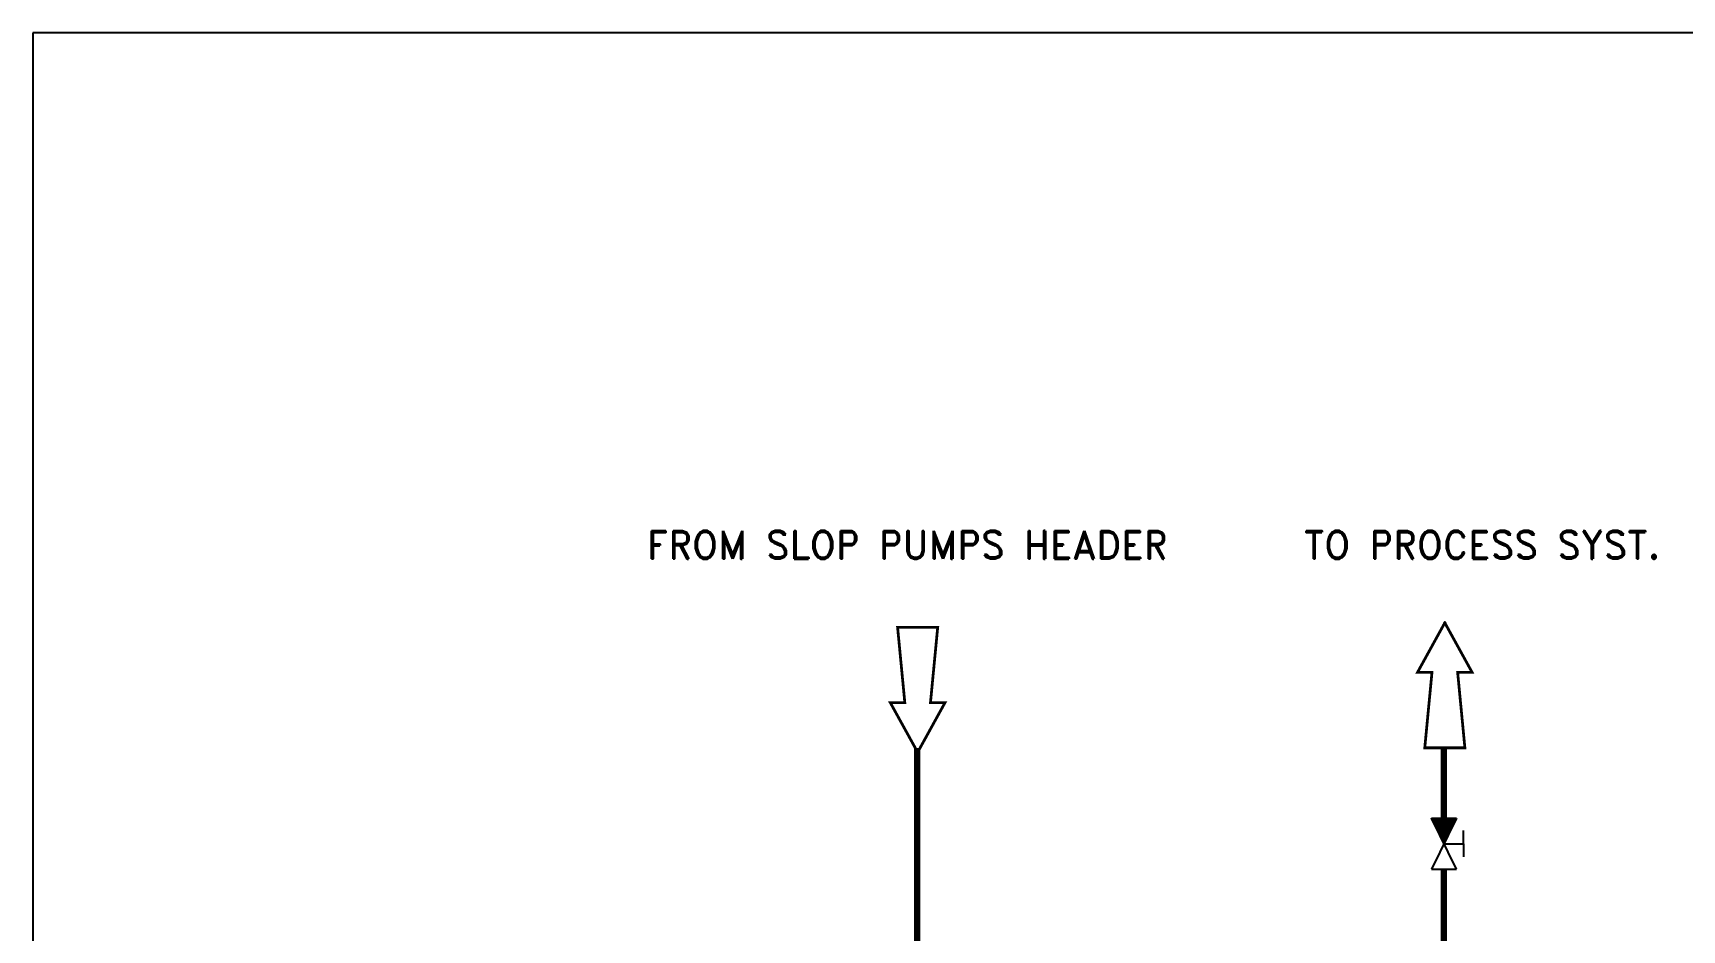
# Model space of a CAD drawing. Extents: x -22909.9 to -22897.8, y -4.7 to 4.1.
# Drawn here: x -22909.892 to -22905.865, y 1.867 to 4.057 of the extents above; entities that cross this region are included whole.
import ezdxf

# ---------------------------------------------------------------- set-up
doc = ezdxf.new("R2010")
doc.units = 0
doc.header["$LTSCALE"] = 0.5
doc.header["$MEASUREMENT"] = 0
doc.layers.get('0').update_dxf_attribs({"linetype": 'CONTINUOUS'})
doc.layers.add('COW', color=2, linetype='CONTINUOUS')
doc.layers.add('FORMATO', color=7, linetype='CONTINUOUS')
doc.styles.add('ROMAND', font='romand', dxfattribs={"height": 0.0339})

# ---------------------------------------------------------------- blocks, each defined once
blk = doc.blocks.new('*X28')
at = {"color": 0}
for p, q in [((-22906.3568, 2.1401), (-22906.3566, 2.1403)), ((-22906.3568, 2.1403), (-22906.3568, 2.1403)), ((-22906.3567, 2.14), (-22906.3564, 2.1403)), ((-22906.3566, 2.1398), (-22906.3561, 2.1403)), ((-22906.3566, 2.1399), (-22906.3562, 2.1403)), ((-22906.3565, 2.1395), (-22906.3557, 2.1403)), ((-22906.3565, 2.1397), (-22906.3559, 2.1403)), ((-22906.3564, 2.1394), (-22906.3555, 2.1403)), ((-22906.3563, 2.1392), (-22906.3552, 2.1403)), ((-22906.3563, 2.1393), (-22906.3553, 2.1403)), ((-22906.3562, 2.139), (-22906.3548, 2.1403)), ((-22906.3562, 2.1391), (-22906.355, 2.1403)), ((-22906.3561, 2.1387), (-22906.3545, 2.1403)), ((-22906.3561, 2.1388), (-22906.3546, 2.1403)), ((-22906.356, 2.1386), (-22906.3543, 2.1403)), ((-22906.3559, 2.1384), (-22906.3539, 2.1403)), ((-22906.3559, 2.1385), (-22906.3541, 2.1403)), ((-22906.3558, 2.1381), (-22906.3536, 2.1403)), ((-22906.3558, 2.1382), (-22906.3538, 2.1403)), ((-22906.3557, 2.1379), (-22906.3532, 2.1403)), ((-22906.3557, 2.138), (-22906.3534, 2.1403)), ((-22906.3556, 2.1378), (-22906.353, 2.1403)), ((-22906.3555, 2.1375), (-22906.3527, 2.1403)), ((-22906.3555, 2.1376), (-22906.3529, 2.1403)), ((-22906.3554, 2.1373), (-22906.3523, 2.1403)), ((-22906.3554, 2.1374), (-22906.3525, 2.1403)), ((-22906.3553, 2.137), (-22906.352, 2.1403)), ((-22906.3553, 2.1372), (-22906.3522, 2.1403)), ((-22906.3552, 2.1369), (-22906.3518, 2.1403)), ((-22906.3551, 2.1367), (-22906.3515, 2.1403)), ((-22906.3551, 2.1368), (-22906.3516, 2.1403)), ((-22906.355, 2.1364), (-22906.3511, 2.1403)), ((-22906.355, 2.1366), (-22906.3513, 2.1403)), ((-22906.3549, 2.1362), (-22906.3508, 2.1403)), ((-22906.3549, 2.1363), (-22906.3509, 2.1403)), ((-22906.3548, 2.1361), (-22906.3506, 2.1403)), ((-22906.3547, 2.1359), (-22906.3502, 2.1403)), ((-22906.3547, 2.136), (-22906.3504, 2.1403)), ((-22906.3546, 2.1356), (-22906.3499, 2.1403)), ((-22906.3546, 2.1357), (-22906.35, 2.1403)), ((-22906.3545, 2.1355), (-22906.3497, 2.1403)), ((-22906.3544, 2.1353), (-22906.3493, 2.1403)), ((-22906.3544, 2.1354), (-22906.3495, 2.1403)), ((-22906.3543, 2.135), (-22906.349, 2.1403)), ((-22906.3543, 2.1351), (-22906.3492, 2.1403)), ((-22906.3542, 2.1348), (-22906.3486, 2.1403)), ((-22906.3542, 2.1349), (-22906.3488, 2.1403)), ((-22906.3541, 2.1347), (-22906.3485, 2.1403)), ((-22906.354, 2.1344), (-22906.3481, 2.1403)), ((-22906.354, 2.1345), (-22906.3483, 2.1403)), ((-22906.3539, 2.1342), (-22906.3477, 2.1403)), ((-22906.3539, 2.1343), (-22906.3479, 2.1403)), ((-22906.3538, 2.1339), (-22906.3474, 2.1403)), ((-22906.3538, 2.1341), (-22906.3476, 2.1403)), ((-22906.3537, 2.1338), (-22906.3472, 2.1403)), ((-22906.3536, 2.1336), (-22906.3469, 2.1403)), ((-22906.3536, 2.1337), (-22906.347, 2.1403)), ((-22906.3535, 2.1333), (-22906.3465, 2.1403)), ((-22906.3535, 2.1335), (-22906.3467, 2.1403)), ((-22906.3534, 2.1331), (-22906.3462, 2.1403)), ((-22906.3534, 2.1332), (-22906.3463, 2.1403)), ((-22906.3533, 2.133), (-22906.346, 2.1403)), ((-22906.3532, 2.1328), (-22906.3456, 2.1403)), ((-22906.3532, 2.1329), (-22906.3458, 2.1403)), ((-22906.3531, 2.1325), (-22906.3453, 2.1403)), ((-22906.3531, 2.1326), (-22906.3454, 2.1403)), ((-22906.353, 2.1323), (-22906.3449, 2.1403)), ((-22906.353, 2.1324), (-22906.3451, 2.1403)), ((-22906.3529, 2.1322), (-22906.3447, 2.1403)), ((-22906.3528, 2.1319), (-22906.3444, 2.1403)), ((-22906.3528, 2.132), (-22906.3446, 2.1403)), ((-22906.3527, 2.1317), (-22906.344, 2.1403)), ((-22906.3527, 2.1318), (-22906.3442, 2.1403)), ((-22906.3526, 2.1316), (-22906.3439, 2.1403)), ((-22906.3525, 2.1313), (-22906.3435, 2.1403)), ((-22906.3525, 2.1314), (-22906.3437, 2.1403)), ((-22906.3524, 2.1311), (-22906.3431, 2.1403)), ((-22906.3524, 2.1312), (-22906.3433, 2.1403)), ((-22906.3523, 2.1308), (-22906.3428, 2.1403)), ((-22906.3523, 2.131), (-22906.343, 2.1403)), ((-22906.3522, 2.1307), (-22906.3426, 2.1403)), ((-22906.3521, 2.1305), (-22906.3423, 2.1403)), ((-22906.3521, 2.1306), (-22906.3424, 2.1403)), ((-22906.352, 2.1302), (-22906.3419, 2.1403)), ((-22906.352, 2.1304), (-22906.3421, 2.1403)), ((-22906.3519, 2.13), (-22906.3416, 2.1403)), ((-22906.3519, 2.1301), (-22906.3417, 2.1403)), ((-22906.3518, 2.1299), (-22906.3414, 2.1403)), ((-22906.3517, 2.1297), (-22906.341, 2.1403)), ((-22906.3517, 2.1298), (-22906.3412, 2.1403)), ((-22906.3516, 2.1294), (-22906.3407, 2.1403)), ((-22906.3516, 2.1295), (-22906.3409, 2.1403)), ((-22906.3515, 2.1292), (-22906.3403, 2.1403)), ((-22906.3515, 2.1293), (-22906.3405, 2.1403)), ((-22906.3514, 2.1291), (-22906.3401, 2.1403)), ((-22906.3513, 2.1288), (-22906.3398, 2.1403)), ((-22906.3513, 2.1289), (-22906.34, 2.1403)), ((-22906.3512, 2.1286), (-22906.3394, 2.1403)), ((-22906.3512, 2.1287), (-22906.3396, 2.1403)), ((-22906.3511, 2.1283), (-22906.3391, 2.1403)), ((-22906.3511, 2.1285), (-22906.3393, 2.1403)), ((-22906.351, 2.1282), (-22906.3389, 2.1403)), ((-22906.3509, 2.128), (-22906.3386, 2.1403)), ((-22906.3509, 2.1281), (-22906.3387, 2.1403)), ((-22906.3508, 2.1277), (-22906.3382, 2.1403)), ((-22906.3508, 2.1279), (-22906.3384, 2.1403)), ((-22906.3507, 2.1276), (-22906.338, 2.1403)), ((-22906.3506, 2.1274), (-22906.3377, 2.1403)), ((-22906.3506, 2.1275), (-22906.3378, 2.1403)), ((-22906.3505, 2.1271), (-22906.3373, 2.1403)), ((-22906.3505, 2.1273), (-22906.3375, 2.1403)), ((-22906.3504, 2.1269), (-22906.337, 2.1403)), ((-22906.3504, 2.127), (-22906.3371, 2.1403)), ((-22906.3503, 2.1268), (-22906.3368, 2.1403)), ((-22906.3502, 2.1266), (-22906.3364, 2.1403)), ((-22906.3502, 2.1267), (-22906.3366, 2.1403)), ((-22906.3501, 2.1263), (-22906.3361, 2.1403)), ((-22906.3501, 2.1264), (-22906.3363, 2.1403)), ((-22906.35, 2.1261), (-22906.3357, 2.1403)), ((-22906.35, 2.1262), (-22906.3359, 2.1403)), ((-22906.3499, 2.126), (-22906.3355, 2.1403)), ((-22906.3498, 2.1257), (-22906.3352, 2.1403)), ((-22906.3498, 2.1258), (-22906.3354, 2.1403)), ((-22906.3497, 2.1255), (-22906.3348, 2.1403)), ((-22906.3497, 2.1256), (-22906.335, 2.1403)), ((-22906.3496, 2.1252), (-22906.3345, 2.1403)), ((-22906.3496, 2.1254), (-22906.3347, 2.1403)), ((-22906.3495, 2.1251), (-22906.3343, 2.1403)), ((-22906.3494, 2.1249), (-22906.334, 2.1403)), ((-22906.3494, 2.125), (-22906.3341, 2.1403)), ((-22906.3493, 2.1246), (-22906.3336, 2.1403)), ((-22906.3493, 2.1248), (-22906.3338, 2.1403)), ((-22906.3492, 2.1244), (-22906.3332, 2.1403)), ((-22906.3492, 2.1245), (-22906.3334, 2.1403)), ((-22906.3491, 2.1243), (-22906.3331, 2.1403)), ((-22906.349, 2.124), (-22906.3327, 2.1403)), ((-22906.349, 2.1242), (-22906.3329, 2.1403)), ((-22906.3489, 2.1238), (-22906.3324, 2.1403)), ((-22906.3489, 2.1239), (-22906.3325, 2.1403)), ((-22906.3488, 2.1236), (-22906.332, 2.1403)), ((-22906.3488, 2.1237), (-22906.3322, 2.1403)), ((-22906.3487, 2.1235), (-22906.3318, 2.1403)), ((-22906.3486, 2.1232), (-22906.3315, 2.1403)), ((-22906.3486, 2.1233), (-22906.3317, 2.1403)), ((-22906.3485, 2.123), (-22906.3311, 2.1403)), ((-22906.3485, 2.1231), (-22906.3313, 2.1403)), ((-22906.3484, 2.1229), (-22906.331, 2.1403)), ((-22906.3483, 2.1226), (-22906.3306, 2.1403)), ((-22906.3483, 2.1227), (-22906.3308, 2.1403)), ((-22906.3482, 2.1224), (-22906.3302, 2.1403)), ((-22906.3482, 2.1225), (-22906.3304, 2.1403)), ((-22906.3481, 2.1221), (-22906.3299, 2.1403)), ((-22906.3481, 2.1223), (-22906.3301, 2.1403)), ((-22906.348, 2.122), (-22906.3297, 2.1403)), ((-22906.3479, 2.1218), (-22906.3294, 2.1403)), ((-22906.3479, 2.1219), (-22906.3295, 2.1403)), ((-22906.3478, 2.1215), (-22906.329, 2.1403)), ((-22906.3478, 2.1217), (-22906.3292, 2.1403)), ((-22906.3477, 2.1213), (-22906.3287, 2.1403)), ((-22906.3477, 2.1214), (-22906.3288, 2.1403)), ((-22906.3476, 2.1212), (-22906.3285, 2.1403)), ((-22906.3475, 2.1209), (-22906.3281, 2.1403)), ((-22906.3475, 2.1211), (-22906.3283, 2.1403)), ((-22906.3474, 2.1207), (-22906.3278, 2.1403)), ((-22906.3474, 2.1208), (-22906.3279, 2.1403)), ((-22906.3473, 2.1205), (-22906.3274, 2.1403)), ((-22906.3473, 2.1206), (-22906.3276, 2.1403)), ((-22906.3472, 2.1204), (-22906.3272, 2.1403)), ((-22906.3471, 2.1201), (-22906.3269, 2.1403)), ((-22906.3471, 2.1202), (-22906.3271, 2.1403)), ((-22906.347, 2.1199), (-22906.3265, 2.1403)), ((-22906.347, 2.12), (-22906.3267, 2.1403)), ((-22906.3469, 2.1196), (-22906.3262, 2.1403)), ((-22906.3469, 2.1198), (-22906.3264, 2.1403)), ((-22906.3468, 2.1195), (-22906.326, 2.1403)), ((-22906.3467, 2.1193), (-22906.3256, 2.1403)), ((-22906.3467, 2.1194), (-22906.3258, 2.1403)), ((-22906.3466, 2.119), (-22906.3253, 2.1403)), ((-22906.3466, 2.1192), (-22906.3255, 2.1403)), ((-22906.3465, 2.1189), (-22906.3251, 2.1403)), ((-22906.3464, 2.1187), (-22906.3248, 2.1403)), ((-22906.3464, 2.1188), (-22906.3249, 2.1403)), ((-22906.3463, 2.1184), (-22906.3244, 2.1403)), ((-22906.3463, 2.1186), (-22906.3246, 2.1403)), ((-22906.3462, 2.1182), (-22906.3241, 2.1403)), ((-22906.3462, 2.1183), (-22906.3242, 2.1403)), ((-22906.3461, 2.1181), (-22906.3239, 2.1403)), ((-22906.346, 2.1178), (-22906.3235, 2.1403)), ((-22906.346, 2.118), (-22906.3237, 2.1403)), ((-22906.3459, 2.1176), (-22906.3232, 2.1403)), ((-22906.3459, 2.1177), (-22906.3233, 2.1403)), ((-22906.3458, 2.1174), (-22906.3228, 2.1403)), ((-22906.3458, 2.1175), (-22906.323, 2.1403)), ((-22906.3457, 2.1173), (-22906.3226, 2.1403)), ((-22906.3456, 2.117), (-22906.3223, 2.1403)), ((-22906.3456, 2.1171), (-22906.3225, 2.1403)), ((-22906.3455, 2.1168), (-22906.3219, 2.1403)), ((-22906.3455, 2.1169), (-22906.3221, 2.1403)), ((-22906.3454, 2.1165), (-22906.3216, 2.1403)), ((-22906.3454, 2.1167), (-22906.3218, 2.1403)), ((-22906.3453, 2.1164), (-22906.3214, 2.1403)), ((-22906.3452, 2.1162), (-22906.3211, 2.1403)), ((-22906.3452, 2.1163), (-22906.3212, 2.1403)), ((-22906.3451, 2.1159), (-22906.3207, 2.1403)), ((-22906.3451, 2.1161), (-22906.3209, 2.1403)), ((-22906.345, 2.1157), (-22906.3203, 2.1403)), ((-22906.345, 2.1158), (-22906.3205, 2.1403)), ((-22906.3449, 2.1156), (-22906.3202, 2.1403)), ((-22906.3448, 2.1153), (-22906.3198, 2.1403)), ((-22906.3448, 2.1155), (-22906.32, 2.1403)), ((-22906.3447, 2.1151), (-22906.3195, 2.1403)), ((-22906.3447, 2.1152), (-22906.3196, 2.1403)), ((-22906.3446, 2.115), (-22906.3193, 2.1403)), ((-22906.3445, 2.1147), (-22906.3189, 2.1403)), ((-22906.3445, 2.1149), (-22906.3191, 2.1403)), ((-22906.3444, 2.1145), (-22906.3186, 2.1403)), ((-22906.3444, 2.1146), (-22906.3188, 2.1403)), ((-22906.3443, 2.1143), (-22906.3182, 2.1403)), ((-22906.3443, 2.1144), (-22906.3184, 2.1403)), ((-22906.3442, 2.1142), (-22906.318, 2.1403)), ((-22906.3441, 2.1139), (-22906.3177, 2.1403)), ((-22906.3441, 2.114), (-22906.3179, 2.1403)), ((-22906.344, 2.1137), (-22906.3173, 2.1403)), ((-22906.344, 2.1138), (-22906.3175, 2.1403)), ((-22906.3439, 2.1134), (-22906.317, 2.1403)), ((-22906.3439, 2.1136), (-22906.3172, 2.1403)), ((-22906.3438, 2.1133), (-22906.3168, 2.1403)), ((-22906.3437, 2.1131), (-22906.3165, 2.1403)), ((-22906.3437, 2.1132), (-22906.3166, 2.1403)), ((-22906.3436, 2.1128), (-22906.3161, 2.1403)), ((-22906.3436, 2.113), (-22906.3163, 2.1403)), ((-22906.3435, 2.1126), (-22906.3157, 2.1403)), ((-22906.3435, 2.1127), (-22906.3159, 2.1403)), ((-22906.3434, 2.1125), (-22906.3156, 2.1403)), ((-22906.3433, 2.1122), (-22906.3152, 2.1403)), ((-22906.3433, 2.1124), (-22906.3154, 2.1403)), ((-22906.3432, 2.112), (-22906.3149, 2.1403)), ((-22906.3432, 2.1121), (-22906.315, 2.1403)), ((-22906.3431, 2.1118), (-22906.3145, 2.1403)), ((-22906.3431, 2.1119), (-22906.3147, 2.1403)), ((-22906.343, 2.1116), (-22906.3143, 2.1403)), ((-22906.3429, 2.1114), (-22906.314, 2.1403)), ((-22906.3429, 2.1115), (-22906.3142, 2.1403)), ((-22906.3428, 2.1112), (-22906.3136, 2.1403)), ((-22906.3428, 2.1113), (-22906.3138, 2.1403)), ((-22906.3427, 2.1111), (-22906.3135, 2.1403)), ((-22906.3426, 2.1108), (-22906.3131, 2.1403)), ((-22906.3426, 2.1109), (-22906.3133, 2.1403)), ((-22906.3425, 2.1106), (-22906.3127, 2.1403)), ((-22906.3425, 2.1107), (-22906.3129, 2.1403)), ((-22906.3424, 2.1103), (-22906.3124, 2.1403)), ((-22906.3424, 2.1105), (-22906.3126, 2.1403)), ((-22906.3423, 2.1102), (-22906.3122, 2.1403)), ((-22906.3422, 2.11), (-22906.3119, 2.1403)), ((-22906.3422, 2.1101), (-22906.312, 2.1403)), ((-22906.3421, 2.1097), (-22906.3115, 2.1403)), ((-22906.3421, 2.1099), (-22906.3117, 2.1403)), ((-22906.342, 2.1095), (-22906.3112, 2.1403)), ((-22906.342, 2.1096), (-22906.3113, 2.1403)), ((-22906.3419, 2.1094), (-22906.311, 2.1403)), ((-22906.3418, 2.1091), (-22906.3106, 2.1403)), ((-22906.3418, 2.1093), (-22906.3108, 2.1403)), ((-22906.3417, 2.1089), (-22906.3103, 2.1403)), ((-22906.3417, 2.109), (-22906.3104, 2.1403)), ((-22906.3416, 2.1087), (-22906.3099, 2.1403)), ((-22906.3416, 2.1088), (-22906.3101, 2.1403)), ((-22906.3415, 2.1085), (-22906.3097, 2.1403)), ((-22906.3414, 2.1083), (-22906.3094, 2.1403)), ((-22906.3414, 2.1084), (-22906.3096, 2.1403)), ((-22906.3413, 2.1081), (-22906.309, 2.1403)), ((-22906.3413, 2.1082), (-22906.3092, 2.1403)), ((-22906.3412, 2.1078), (-22906.3087, 2.1403)), ((-22906.3412, 2.108), (-22906.3089, 2.1403)), ((-22906.3411, 2.1077), (-22906.3085, 2.1403)), ((-22906.341, 2.1075), (-22906.3081, 2.1403)), ((-22906.341, 2.1076), (-22906.3083, 2.1403)), ((-22906.3409, 2.1072), (-22906.3078, 2.1403)), ((-22906.3409, 2.1074), (-22906.308, 2.1403)), ((-22906.3408, 2.1071), (-22906.3076, 2.1403)), ((-22906.3407, 2.1069), (-22906.3073, 2.1403)), ((-22906.3407, 2.107), (-22906.3074, 2.1403)), ((-22906.3406, 2.1066), (-22906.3069, 2.1403)), ((-22906.3406, 2.1068), (-22906.3071, 2.1403)), ((-22906.3405, 2.1064), (-22906.3066, 2.1403)), ((-22906.3405, 2.1065), (-22906.3067, 2.1403)), ((-22906.3404, 2.1063), (-22906.3064, 2.1403)), ((-22906.3403, 2.106), (-22906.306, 2.1403)), ((-22906.3403, 2.1062), (-22906.3062, 2.1403)), ((-22906.3402, 2.1058), (-22906.3057, 2.1403)), ((-22906.3402, 2.1059), (-22906.3058, 2.1403)), ((-22906.3401, 2.1056), (-22906.3053, 2.1403)), ((-22906.3401, 2.1057), (-22906.3055, 2.1403)), ((-22906.34, 2.1055), (-22906.3051, 2.1403)), ((-22906.3399, 2.1052), (-22906.3048, 2.1403)), ((-22906.3399, 2.1053), (-22906.305, 2.1403)), ((-22906.3398, 2.105), (-22906.3044, 2.1403)), ((-22906.3398, 2.1051), (-22906.3046, 2.1403)), ((-22906.3397, 2.1047), (-22906.3041, 2.1403)), ((-22906.3397, 2.1049), (-22906.3043, 2.1403)), ((-22906.3396, 2.1046), (-22906.3039, 2.1403)), ((-22906.3395, 2.1044), (-22906.3036, 2.1403)), ((-22906.3395, 2.1045), (-22906.3037, 2.1403)), ((-22906.3394, 2.1041), (-22906.3032, 2.1403)), ((-22906.3394, 2.1043), (-22906.3034, 2.1403)), ((-22906.3393, 2.1039), (-22906.3028, 2.1403)), ((-22906.3393, 2.104), (-22906.303, 2.1403)), ((-22906.3392, 2.1038), (-22906.3027, 2.1403)), ((-22906.3391, 2.1035), (-22906.3023, 2.1403)), ((-22906.3391, 2.1037), (-22906.3025, 2.1403)), ((-22906.339, 2.1033), (-22906.302, 2.1403)), ((-22906.339, 2.1034), (-22906.3021, 2.1403)), ((-22906.3389, 2.1031), (-22906.3016, 2.1403)), ((-22906.3389, 2.1032), (-22906.3018, 2.1403)), ((-22906.3388, 2.1029), (-22906.3014, 2.1403)), ((-22906.3387, 2.1027), (-22906.3011, 2.1403)), ((-22906.3387, 2.1028), (-22906.3013, 2.1403)), ((-22906.3386, 2.1025), (-22906.3007, 2.1403)), ((-22906.3386, 2.1026), (-22906.3009, 2.1403)), ((-22906.3385, 2.1024), (-22906.3005, 2.1403)), ((-22906.3384, 2.1021), (-22906.3002, 2.1403)), ((-22906.3384, 2.1022), (-22906.3004, 2.1403)), ((-22906.3383, 2.1019), (-22906.2998, 2.1403)), ((-22906.3383, 2.102), (-22906.3, 2.1403)), ((-22906.3382, 2.1016), (-22906.2995, 2.1403)), ((-22906.3382, 2.1018), (-22906.2997, 2.1403)), ((-22906.3381, 2.1015), (-22906.2993, 2.1403)), ((-22906.338, 2.1013), (-22906.299, 2.1403)), ((-22906.338, 2.1014), (-22906.2991, 2.1403)), ((-22906.3379, 2.101), (-22906.2986, 2.1403)), ((-22906.3379, 2.1012), (-22906.2988, 2.1403)), ((-22906.3378, 2.1008), (-22906.2982, 2.1403)), ((-22906.3378, 2.1009), (-22906.2984, 2.1403)), ((-22906.3377, 2.1007), (-22906.2981, 2.1403)), ((-22906.3376, 2.1004), (-22906.2977, 2.1403)), ((-22906.3376, 2.1006), (-22906.2979, 2.1403)), ((-22906.3375, 2.1002), (-22906.2974, 2.1403)), ((-22906.3375, 2.1003), (-22906.2975, 2.1403)), ((-22906.3374, 2.1), (-22906.297, 2.1403)), ((-22906.3374, 2.1001), (-22906.2972, 2.1403)), ((-22906.3373, 2.0998), (-22906.2968, 2.1403)), ((-22906.3372, 2.0997), (-22906.2967, 2.1403)), ((-22906.3371, 2.0995), (-22906.2968, 2.1398)), ((-22906.3371, 2.0994), (-22906.2969, 2.1395)), ((-22906.337, 2.0993), (-22906.2971, 2.1392)), ((-22906.337, 2.0991), (-22906.2973, 2.1388)), ((-22906.3369, 2.099), (-22906.2974, 2.1385)), ((-22906.3368, 2.0989), (-22906.2976, 2.1381)), ((-22906.3368, 2.0988), (-22906.2978, 2.1378)), ((-22906.3367, 2.0987), (-22906.2979, 2.1374)), ((-22906.3367, 2.0985), (-22906.2981, 2.1371)), ((-22906.3366, 2.0984), (-22906.2983, 2.1368)), ((-22906.3365, 2.0983), (-22906.2984, 2.1364)), ((-22906.3365, 2.0982), (-22906.2986, 2.1361)), ((-22906.3364, 2.0981), (-22906.2988, 2.1357)), ((-22906.3364, 2.0979), (-22906.2989, 2.1354)), ((-22906.3363, 2.0978), (-22906.2991, 2.1351)), ((-22906.3363, 2.0977), (-22906.2992, 2.1347)), ((-22906.3362, 2.0976), (-22906.2994, 2.1344)), ((-22906.3361, 2.0975), (-22906.2996, 2.134)), ((-22906.3361, 2.0973), (-22906.2997, 2.1337)), ((-22906.336, 2.0972), (-22906.2999, 2.1333)), ((-22906.336, 2.0971), (-22906.3001, 2.133)), ((-22906.3359, 2.097), (-22906.3002, 2.1327)), ((-22906.3359, 2.0969), (-22906.3004, 2.1323)), ((-22906.3358, 2.0967), (-22906.3006, 2.132)), ((-22906.3357, 2.0966), (-22906.3007, 2.1316)), ((-22906.3357, 2.0965), (-22906.3009, 2.1313)), ((-22906.3356, 2.0964), (-22906.3011, 2.131)), ((-22906.3356, 2.0963), (-22906.3012, 2.1306)), ((-22906.3355, 2.0962), (-22906.3014, 2.1303)), ((-22906.3355, 2.096), (-22906.3016, 2.1299)), ((-22906.3354, 2.0959), (-22906.3017, 2.1296)), ((-22906.3353, 2.0958), (-22906.3019, 2.1292)), ((-22906.3353, 2.0957), (-22906.3021, 2.1289)), ((-22906.3352, 2.0956), (-22906.3022, 2.1286)), ((-22906.3352, 2.0954), (-22906.3024, 2.1282)), ((-22906.3351, 2.0953), (-22906.3025, 2.1279)), ((-22906.3351, 2.0952), (-22906.3027, 2.1275)), ((-22906.335, 2.0951), (-22906.3029, 2.1272)), ((-22906.3349, 2.095), (-22906.303, 2.1269)), ((-22906.3349, 2.0948), (-22906.3032, 2.1265)), ((-22906.3348, 2.0947), (-22906.3034, 2.1262)), ((-22906.3348, 2.0946), (-22906.3035, 2.1258)), ((-22906.3347, 2.0945), (-22906.3037, 2.1255)), ((-22906.3346, 2.0944), (-22906.3039, 2.1251)), ((-22906.3346, 2.0942), (-22906.304, 2.1248)), ((-22906.3345, 2.0941), (-22906.3042, 2.1245)), ((-22906.3345, 2.094), (-22906.3044, 2.1241)), ((-22906.3344, 2.0939), (-22906.3045, 2.1238)), ((-22906.3344, 2.0938), (-22906.3047, 2.1234)), ((-22906.3343, 2.0936), (-22906.3049, 2.1231)), ((-22906.3342, 2.0935), (-22906.305, 2.1228)), ((-22906.3342, 2.0934), (-22906.3052, 2.1224)), ((-22906.3341, 2.0933), (-22906.3054, 2.1221)), ((-22906.3341, 2.0932), (-22906.3055, 2.1217)), ((-22906.334, 2.0931), (-22906.3057, 2.1214)), ((-22906.334, 2.0929), (-22906.3058, 2.121)), ((-22906.3339, 2.0928), (-22906.306, 2.1207)), ((-22906.3338, 2.0927), (-22906.3062, 2.1204)), ((-22906.3338, 2.0926), (-22906.3063, 2.12)), ((-22906.3337, 2.0925), (-22906.3065, 2.1197)), ((-22906.3337, 2.0923), (-22906.3067, 2.1193)), ((-22906.3336, 2.0922), (-22906.3068, 2.119)), ((-22906.3336, 2.0921), (-22906.307, 2.1187)), ((-22906.3335, 2.092), (-22906.3072, 2.1183)), ((-22906.3334, 2.0919), (-22906.3073, 2.118)), ((-22906.3334, 2.0917), (-22906.3075, 2.1176)), ((-22906.3333, 2.0916), (-22906.3077, 2.1173)), ((-22906.3333, 2.0915), (-22906.3078, 2.1169)), ((-22906.3332, 2.0914), (-22906.308, 2.1166)), ((-22906.3332, 2.0913), (-22906.3082, 2.1163)), ((-22906.3331, 2.0911), (-22906.3083, 2.1159)), ((-22906.333, 2.091), (-22906.3085, 2.1156)), ((-22906.333, 2.0909), (-22906.3087, 2.1152)), ((-22906.3329, 2.0908), (-22906.3088, 2.1149)), ((-22906.3329, 2.0907), (-22906.309, 2.1145)), ((-22906.3328, 2.0905), (-22906.3091, 2.1142)), ((-22906.3327, 2.0904), (-22906.3093, 2.1139)), ((-22906.3327, 2.0903), (-22906.3095, 2.1135)), ((-22906.3326, 2.0902), (-22906.3096, 2.1132)), ((-22906.3326, 2.0901), (-22906.3098, 2.1128)), ((-22906.3325, 2.09), (-22906.31, 2.1125)), ((-22906.3325, 2.0898), (-22906.3101, 2.1122)), ((-22906.3324, 2.0897), (-22906.3103, 2.1118)), ((-22906.3323, 2.0896), (-22906.3105, 2.1115)), ((-22906.3323, 2.0895), (-22906.3106, 2.1111)), ((-22906.3322, 2.0894), (-22906.3108, 2.1108)), ((-22906.3322, 2.0892), (-22906.311, 2.1104)), ((-22906.3321, 2.0891), (-22906.3111, 2.1101)), ((-22906.3321, 2.089), (-22906.3113, 2.1098)), ((-22906.332, 2.0889), (-22906.3115, 2.1094)), ((-22906.3319, 2.0888), (-22906.3116, 2.1091)), ((-22906.3319, 2.0886), (-22906.3118, 2.1087)), ((-22906.3318, 2.0885), (-22906.312, 2.1084)), ((-22906.3318, 2.0884), (-22906.3121, 2.1081)), ((-22906.3317, 2.0883), (-22906.3123, 2.1077)), ((-22906.3317, 2.0882), (-22906.3124, 2.1074)), ((-22906.3316, 2.088), (-22906.3126, 2.107)), ((-22906.3315, 2.0879), (-22906.3128, 2.1067)), ((-22906.3315, 2.0878), (-22906.3129, 2.1063)), ((-22906.3314, 2.0877), (-22906.3131, 2.106)), ((-22906.3314, 2.0876), (-22906.3133, 2.1057)), ((-22906.3313, 2.0874), (-22906.3134, 2.1053)), ((-22906.3313, 2.0873), (-22906.3136, 2.105)), ((-22906.3312, 2.0872), (-22906.3138, 2.1046)), ((-22906.3311, 2.0871), (-22906.3139, 2.1043)), ((-22906.3311, 2.087), (-22906.3141, 2.104)), ((-22906.331, 2.0869), (-22906.3143, 2.1036)), ((-22906.331, 2.0867), (-22906.3144, 2.1033)), ((-22906.3309, 2.0866), (-22906.3146, 2.1029)), ((-22906.3308, 2.0865), (-22906.3148, 2.1026)), ((-22906.3308, 2.0864), (-22906.3149, 2.1022)), ((-22906.3307, 2.0863), (-22906.3151, 2.1019)), ((-22906.3307, 2.0861), (-22906.3153, 2.1016)), ((-22906.3306, 2.086), (-22906.3154, 2.1012)), ((-22906.3306, 2.0859), (-22906.3156, 2.1009)), ((-22906.3305, 2.0858), (-22906.3157, 2.1005)), ((-22906.3304, 2.0857), (-22906.3159, 2.1002)), ((-22906.3304, 2.0855), (-22906.3161, 2.0999)), ((-22906.3303, 2.0854), (-22906.3162, 2.0995)), ((-22906.3303, 2.0853), (-22906.3164, 2.0992)), ((-22906.3302, 2.0852), (-22906.3166, 2.0988)), ((-22906.3302, 2.0851), (-22906.3167, 2.0985)), ((-22906.3301, 2.0849), (-22906.3169, 2.0981)), ((-22906.33, 2.0848), (-22906.3171, 2.0978)), ((-22906.33, 2.0847), (-22906.3172, 2.0975)), ((-22906.3299, 2.0846), (-22906.3174, 2.0971)), ((-22906.3299, 2.0845), (-22906.3176, 2.0968)), ((-22906.3298, 2.0843), (-22906.3177, 2.0964)), ((-22906.3298, 2.0842), (-22906.3179, 2.0961)), ((-22906.3297, 2.0841), (-22906.3181, 2.0957)), ((-22906.3296, 2.084), (-22906.3182, 2.0954)), ((-22906.3296, 2.0839), (-22906.3184, 2.0951)), ((-22906.3295, 2.0838), (-22906.3186, 2.0947)), ((-22906.3295, 2.0836), (-22906.3187, 2.0944)), ((-22906.3294, 2.0835), (-22906.3189, 2.094)), ((-22906.3294, 2.0834), (-22906.319, 2.0937)), ((-22906.3293, 2.0833), (-22906.3192, 2.0934)), ((-22906.3292, 2.0832), (-22906.3194, 2.093)), ((-22906.3292, 2.083), (-22906.3195, 2.0927)), ((-22906.3291, 2.0829), (-22906.3197, 2.0923)), ((-22906.3291, 2.0828), (-22906.3199, 2.092)), ((-22906.329, 2.0827), (-22906.32, 2.0916)), ((-22906.3289, 2.0826), (-22906.3202, 2.0913)), ((-22906.3289, 2.0824), (-22906.3204, 2.091)), ((-22906.3288, 2.0823), (-22906.3205, 2.0906)), ((-22906.3288, 2.0822), (-22906.3207, 2.0903)), ((-22906.3287, 2.0821), (-22906.3209, 2.0899)), ((-22906.3287, 2.082), (-22906.321, 2.0896)), ((-22906.3286, 2.0818), (-22906.3212, 2.0893)), ((-22906.3285, 2.0817), (-22906.3214, 2.0889)), ((-22906.3285, 2.0816), (-22906.3215, 2.0886)), ((-22906.3284, 2.0815), (-22906.3217, 2.0882)), ((-22906.3284, 2.0814), (-22906.3219, 2.0879)), ((-22906.3283, 2.0812), (-22906.322, 2.0875)), ((-22906.3283, 2.0811), (-22906.3222, 2.0872)), ((-22906.3282, 2.081), (-22906.3223, 2.0869)), ((-22906.3281, 2.0809), (-22906.3225, 2.0865)), ((-22906.3281, 2.0808), (-22906.3227, 2.0862)), ((-22906.328, 2.0807), (-22906.3228, 2.0858)), ((-22906.328, 2.0805), (-22906.323, 2.0855)), ((-22906.3279, 2.0804), (-22906.3232, 2.0852)), ((-22906.3279, 2.0803), (-22906.3233, 2.0848)), ((-22906.3278, 2.0802), (-22906.3235, 2.0845)), ((-22906.3277, 2.0801), (-22906.3237, 2.0841)), ((-22906.3277, 2.0799), (-22906.3238, 2.0838)), ((-22906.3276, 2.0798), (-22906.324, 2.0834)), ((-22906.3276, 2.0797), (-22906.3242, 2.0831)), ((-22906.3275, 2.0796), (-22906.3243, 2.0828)), ((-22906.3275, 2.0795), (-22906.3245, 2.0824)), ((-22906.3274, 2.0793), (-22906.3247, 2.0821)), ((-22906.3273, 2.0792), (-22906.3248, 2.0817)), ((-22906.3273, 2.0791), (-22906.325, 2.0814)), ((-22906.3272, 2.079), (-22906.3252, 2.0811)), ((-22906.3272, 2.0789), (-22906.3253, 2.0807)), ((-22906.3271, 2.0787), (-22906.3255, 2.0804)), ((-22906.3271, 2.0786), (-22906.3256, 2.08)), ((-22906.327, 2.0785), (-22906.3258, 2.0797)), ((-22906.3269, 2.0784), (-22906.326, 2.0793)), ((-22906.3269, 2.0783), (-22906.3261, 2.079)), ((-22906.3268, 2.0781), (-22906.3263, 2.0787)), ((-22906.3268, 2.078), (-22906.3265, 2.0783))]:
    blk.add_line(p, q, dxfattribs=at)

msp = doc.modelspace()

# ---------------------------------------------------------------- linework, layer by layer
at = {"layer": 'COW'}
for p, q in [((-22906.4163, 2.0154), (-22906.4766, 2.1403)), ((-22906.4766, 2.1403), (-22906.4158, 2.1403)), ((-22906.4163, 2.1403), (-22906.4766, 2.0154)), ((-22906.3988, 2.0779), (-22906.3988, 2.1099)), ((-22906.4465, 2.0779), (-22906.3988, 2.0779)), ((-22906.3988, 2.0779), (-22906.3988, 2.0459)), ((-22906.4766, 2.0154), (-22906.4158, 2.0154))]:
    msp.add_line(p, q, dxfattribs=at)
for points, const_width in [([(-22906.3999, 2.3119), (-22906.4934, 2.3119), (-22906.4758, 2.4963), (-22906.5111, 2.4963), (-22906.4429, 2.6201)], 0.00675), ([(-22906.4889, 2.3119), (-22906.3954, 2.3119), (-22906.4131, 2.4963), (-22906.3778, 2.4963), (-22906.446, 2.6201)], 0.00675), ([(-22907.6874, 2.6064), (-22907.7809, 2.6064), (-22907.7632, 2.4221), (-22907.7986, 2.4221), (-22907.7303, 2.2983)], 0.00675), ([(-22907.7764, 2.6064), (-22907.6829, 2.6064), (-22907.7006, 2.4221), (-22907.6652, 2.4221), (-22907.7334, 2.2983)], 0.00675), ([(-22907.733, 1.8158), (-22907.733, 2.3119)], 0.015), ([(-22906.4467, 2.1403), (-22906.4467, 2.3119)], 0.015), ([(-22906.4467, 1.8158), (-22906.4467, 2.0154)], 0.015)]:
    msp.add_lwpolyline(points, dxfattribs=dict(at, const_width=const_width))
at = {"layer": 'FORMATO', "color": 2}
for p, q in [((-22909.8925, 4.0574), (-22909.8925, -4.7112)), ((-22897.8242, 4.0574), (-22909.8925, 4.0574))]:
    msp.add_line(p, q, dxfattribs=at)

# ---------------------------------------------------------------- block references
at = {"layer": 'COW'}
msp.add_blockref('*X28', (-0.1198, 0), dxfattribs=at)

# ---------------------------------------------------------------- texts
at = {"layer": 'COW', "style": 'ROMAND'}
for s, p in [('FROM SLOP PUMPS HEADER', (-22908.3931, 2.7738)), ('TO PROCESS SYST.', (-22906.7885, 2.7738))]:
    msp.add_text(s, height=0.067734, dxfattribs=at).set_placement(p)

doc.saveas('drawing.dxf')
